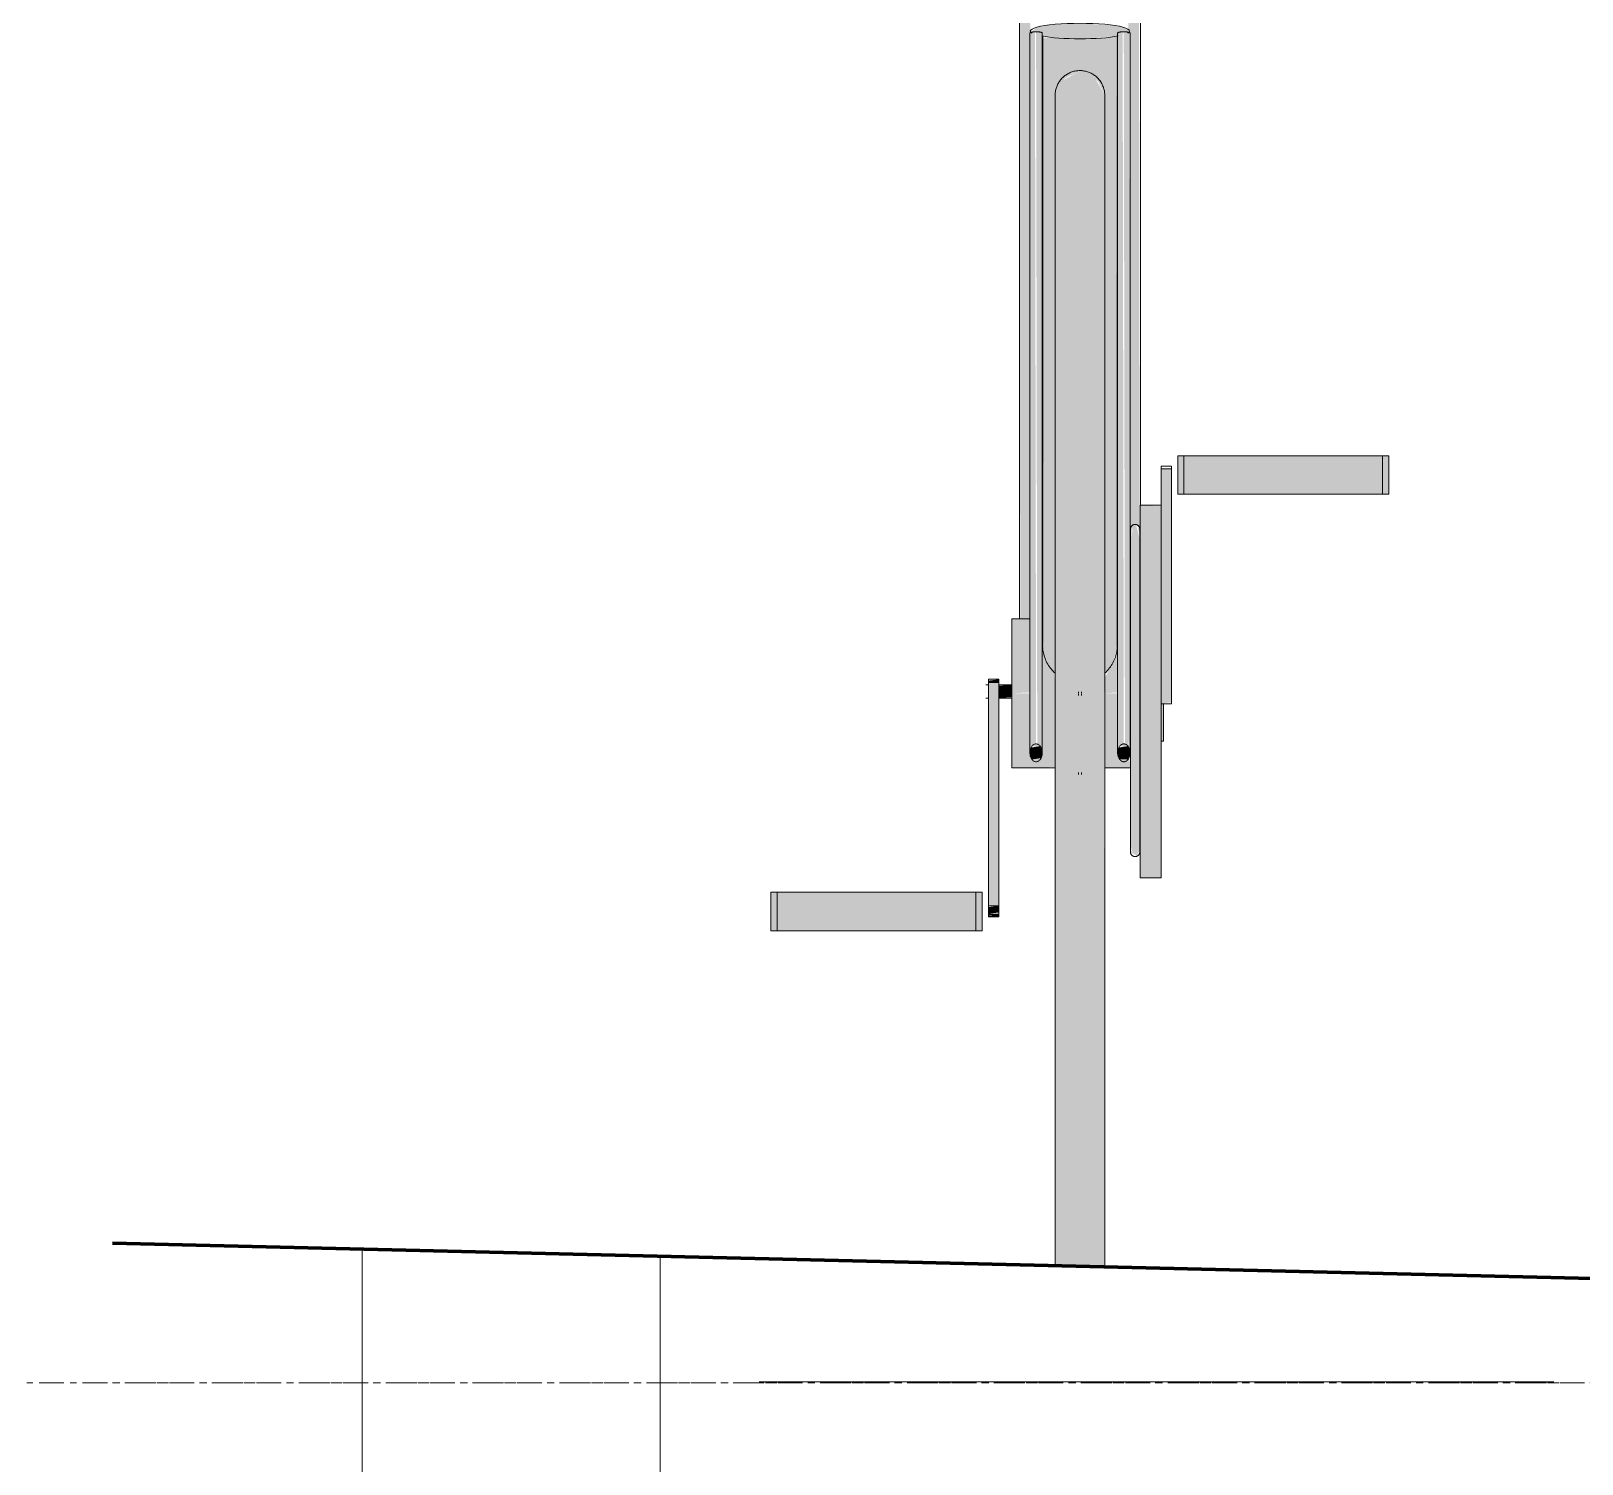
# Model space of a CAD drawing. Header units: inches. Extents: x -1056 to 52, y -89 to 303.
# Drawn here: x -992.89 to -961.66, y -1.64 to 27.21 of the extents above; entities that cross this region are included whole.
import ezdxf

# ---------------------------------------------------------------- set-up
doc = ezdxf.new("R2010")
doc.units = ezdxf.units.IN
doc.header["$MEASUREMENT"] = 0
doc.linetypes.add('Aligning Line 1_8_', pattern=[0.25, 0.125, -0.125])
doc.linetypes.add('Grid Line 1_2_', pattern=[0.875, 0.5, -0.125, 0.125, -0.125])
for name, color, linetype, lineweight in [('A-FLOR-LEVL-1', 51, 'Grid Line 1_2_', 9), ('C-TOPO', 7, 'Continuous', 9), ('C-TOPO-1', 7, 'Continuous', 80), ('G-ANNO-SYMB', 111, 'Aligning Line 1_8_', 9), ('Q-SPCQ', 91, 'Continuous', 9)]:
    doc.layers.add(name, color=color, linetype=linetype, lineweight=lineweight)

# ---------------------------------------------------------------- blocks, each defined once
blk = doc.blocks.new('Bicycle_4878 - Bicycle_4878-776584-Elevation - East')
at = {"layer": 'Q-SPCQ'}
for points in [[(-972.798, 15.378), (-972.775, 15.379), (-972.775, 18.421), (-972.74, 27.19), (-972.767, 27.212), (-972.772, 33.086), (-972.893, 33.075), (-972.986, 33.116), (-972.969, 15.378), (-972.826, 15.378)], [(-970.759, 15.378), (-970.75, 15.378), (-970.724, 17.214), (-970.703, 17.216), (-970.636, 17.271), (-970.582, 17.215), (-970.568, 17.211), (-970.562, 16.235), (-970.585, 33.086), (-970.706, 33.075), (-970.767, 33.074), (-970.794, 27.196), (-970.767, 27.179), (-970.759, 27.172), (-970.759, 15.489)], [(-972.77, 12.729), (-972.748, 12.791), (-972.673, 12.856), (-972.65, 12.86), (-972.673, 27.198), (-972.775, 27.172), (-972.771, 12.791)], [(-971.767, 27.056), (-971.008, 27.112), (-970.983, 27.187), (-970.835, 27.196), (-970.767, 27.212), (-970.901, 27.291), (-971.06, 27.323), (-971.767, 27.369), (-972.267, 27.348), (-972.633, 27.291), (-972.743, 27.198), (-972.695, 27.197), (-972.539, 27.182), (-972.526, 27.172), (-972.525, 27.117), (-972.267, 27.077)], [(-972.53, 12.73), (-972.526, 14.605), (-972.539, 27.182), (-972.65, 27.199), (-972.627, 12.856), (-972.585, 12.833), (-972.551, 12.919), (-972.53, 12.73)], [(-971.004, 12.729), (-970.982, 12.791), (-970.907, 12.856), (-970.884, 12.86), (-970.907, 27.198), (-971.008, 27.172), (-971.005, 12.791)], [(-970.764, 12.729), (-970.76, 14.605), (-970.772, 27.182), (-970.884, 27.199), (-970.861, 12.856), (-970.818, 12.833), (-970.784, 12.919), (-970.767, 12.76)], [(-972.267, 14.294), (-972.258, 25.935), (-972.083, 26.245), (-972.024, 26.285), (-971.767, 26.409), (-971.407, 26.205), (-971.267, 25.916), (-971.267, 14.294), (-971.142, 14.447), (-971.049, 14.648), (-971.017, 14.939), (-971.04, 27.106), (-971.267, 27.077), (-972.112, 27.07), (-972.517, 27.077), (-972.494, 14.69), (-972.47, 14.579), (-972.341, 14.363)], [(-972.267, 13.916), (-971.267, 13.916), (-971.269, 25.92), (-971.451, 26.245), (-971.482, 26.271), (-971.767, 26.409), (-972.124, 26.21), (-972.267, 25.916), (-972.267, 14.029)], [(-969.672, 17.886), (-969.672, 18.662), (-969.799, 18.662), (-969.799, 17.886)], [(-965.672, 17.886), (-965.672, 18.662), (-969.672, 18.662), (-969.672, 17.886), (-969.159, 17.886)], [(-965.545, 17.886), (-965.545, 18.662), (-965.672, 18.662), (-965.672, 17.886)], [(-970.13, 14.08), (-969.925, 14.08), (-969.925, 18.401), (-970.13, 18.401), (-970.13, 14.409)], [(-970.13, 13.916), (-970.13, 17.645), (-970.555, 17.666), (-970.555, 13.916)], [(-973.609, 14.096), (-973.404, 14.096), (-973.404, 14.157), (-973.609, 14.134)], [(-973.404, 9.6), (-973.404, 14.096), (-973.609, 14.096), (-973.609, 9.6)], [(-970.13, 13.673), (-969.925, 13.696), (-969.925, 14.08), (-970.13, 14.08), (-970.13, 13.696)], [(-973.404, 13.916), (-973.142, 13.919), (-973.142, 14.048), (-973.404, 14.031), (-973.404, 13.95)], [(-973.404, 13.784), (-973.142, 13.802), (-973.142, 13.916), (-973.404, 13.916), (-973.404, 13.789)], [(-971.267, 2.333), (-971.284, 13.916), (-972.267, 13.916), (-972.267, 2.357), (-971.351, 2.335)], [(-970.13, 10.166), (-970.13, 13.916), (-970.555, 13.916), (-970.555, 10.166)], [(-970.085, 12.916), (-970.085, 13.673), (-970.13, 13.657), (-970.13, 12.916)], [(-972.735, 12.548), (-972.551, 12.572), (-972.526, 12.697), (-972.566, 12.813), (-972.75, 12.788), (-972.775, 12.664), (-972.75, 12.572)], [(-970.8, 12.548), (-970.759, 12.664), (-970.786, 12.791), (-970.8, 12.813), (-970.983, 12.788), (-971.008, 12.664), (-970.968, 12.548)], [(-977.862, 9.096), (-977.862, 9.872), (-977.989, 9.872), (-977.989, 9.096)], [(-973.862, 9.096), (-973.862, 9.872), (-977.862, 9.872), (-977.862, 9.096), (-976.522, 9.096)], [(-973.862, 9.096), (-973.735, 9.096), (-973.735, 9.872), (-973.862, 9.872)], [(-973.609, 9.442), (-973.404, 9.465), (-973.404, 9.6), (-973.609, 9.575), (-973.609, 9.465)], [(-973.404, 9.411), (-973.404, 9.442), (-973.609, 9.442), (-973.609, 9.411)], [(-973.404, 9.392), (-973.404, 9.411), (-973.609, 9.392)]]:
    blk.add_hatch(color=256, dxfattribs=at).paths.add_polyline_path(points, flags=0)
h = blk.add_hatch(color=256, dxfattribs=at)
h.paths.add_polyline_path([(-970.708, 17.211), (-970.744, 17.211), (-970.724, 17.151)], flags=0)
h.paths.add_polyline_path([(-970.701, 10.656), (-970.75, 10.754), (-970.737, 10.647)], flags=0)
h.paths.add_polyline_path([(-970.625, 10.61), (-970.564, 10.709), (-970.562, 10.772), (-970.562, 10.814), (-970.562, 16.98), (-970.64, 17.277), (-970.708, 17.211), (-970.75, 16.685), (-970.75, 10.814), (-970.701, 10.656)], flags=0)
h.paths.add_polyline_path([(-970.562, 17.052), (-970.568, 17.217), (-970.6, 17.193), (-970.577, 17.11)], flags=0)
h = blk.add_hatch(color=256, dxfattribs=at)
h.paths.add_polyline_path([(-972.525, 13.878), (-972.267, 13.878), (-972.285, 14.311), (-972.341, 14.363), (-972.479, 14.619), (-972.517, 14.916), (-972.526, 13.878)], flags=0)
h.paths.add_polyline_path([(-971.267, 13.878), (-971.009, 13.897), (-971.027, 14.755), (-971.064, 14.579), (-971.267, 14.184), (-971.267, 13.897)], flags=0)
h.paths.add_polyline_path([(-973.142, 13.878), (-972.775, 13.897), (-972.775, 15.378), (-973.142, 15.378), (-973.142, 14.076)], flags=0)
h.paths.add_polyline_path([(-970.562, 13.878), (-970.555, 13.904), (-970.562, 13.901)], flags=0)
h.paths.add_polyline_path([(-970.759, 13.878), (-970.75, 13.878), (-970.759, 13.916)], flags=0)
h = blk.add_hatch(color=256, dxfattribs=at)
h.paths.add_polyline_path([(-970.764, 12.729), (-970.799, 12.946), (-970.839, 12.847), (-970.907, 12.856), (-970.95, 12.813), (-970.784, 12.788), (-970.772, 12.76)], flags=0)
h.paths.add_polyline_path([(-971.004, 12.729), (-970.996, 12.817), (-971.003, 12.76)], flags=0)
h.paths.add_polyline_path([(-971, 12.378), (-970.75, 12.38), (-970.775, 12.594), (-970.8, 12.548), (-970.983, 12.572), (-971.008, 12.697), (-971.006, 12.887), (-971.009, 13.878), (-971.267, 13.878), (-971.267, 12.378)], flags=0)
h.paths.add_polyline_path([(-973.142, 12.378), (-972.267, 12.394), (-972.267, 13.878), (-972.526, 13.878), (-972.551, 12.572), (-972.566, 12.548), (-972.75, 12.572), (-972.775, 12.697), (-972.772, 12.817), (-972.775, 13.878), (-973.142, 13.878), (-973.142, 12.429)], flags=0)
h.paths.add_polyline_path([(-970.562, 12.378), (-970.555, 12.38), (-970.562, 12.38)], flags=0)
h.paths.add_polyline_path([(-972.77, 12.73), (-972.762, 12.817), (-972.77, 12.759)], flags=0)
h.paths.add_polyline_path([(-972.53, 12.73), (-972.559, 12.984), (-972.605, 12.847), (-972.673, 12.856), (-972.716, 12.813), (-972.551, 12.788), (-972.538, 12.76)], flags=0)
for p, q in [((-972.986, 33.116), (-972.986, 15.378)), ((-970.549, 17.666), (-970.549, 33.116)), ((-972.517, 27.116), (-972.517, 14.801)), ((-971.017, 14.801), (-971.017, 27.11)), ((-969.925, 18.452), (-970.13, 18.452)), ((-970.13, 18.401), (-970.13, 18.452)), ((-970.13, 18.452), (-970.13, 18.44)), ((-969.925, 18.44), (-969.925, 18.452)), ((-969.925, 18.452), (-969.925, 18.401)), ((-969.799, 18.662), (-969.672, 18.662)), ((-969.799, 17.886), (-969.799, 18.662)), ((-969.672, 18.662), (-965.672, 18.662)), ((-969.672, 17.886), (-969.672, 18.662)), ((-965.672, 18.662), (-965.545, 18.662)), ((-965.672, 17.886), (-965.672, 18.662)), ((-965.545, 17.886), (-965.545, 18.662)), ((-970.13, 17.645), (-970.13, 18.401)), ((-969.925, 18.401), (-970.13, 18.401)), ((-969.925, 18.401), (-969.925, 14.08)), ((-969.672, 17.886), (-969.799, 17.886)), ((-965.672, 17.886), (-969.672, 17.886)), ((-965.545, 17.886), (-965.672, 17.886)), ((-970.13, 17.666), (-970.555, 17.666)), ((-970.555, 13.916), (-970.555, 17.666)), ((-970.13, 17.645), (-970.13, 13.916)), ((-970.75, 17.185), (-970.75, 16.984)), ((-970.562, 16.967), (-970.562, 17.185)), ((-972.775, 15.378), (-973.142, 15.378)), ((-973.142, 13.878), (-973.142, 15.378)), ((-973.404, 14.164), (-973.609, 14.164)), ((-973.609, 14.096), (-973.609, 14.164)), ((-973.609, 9.6), (-973.609, 14.096)), ((-973.404, 14.096), (-973.609, 14.096)), ((-973.404, 14.164), (-973.404, 14.096)), ((-973.404, 14.096), (-973.404, 9.6)), ((-969.925, 14.08), (-969.925, 13.665)), ((-973.609, 14.048), (-973.661, 14.048)), ((-973.661, 13.916), (-973.661, 13.916)), ((-973.661, 13.916), (-973.661, 13.916)), ((-973.661, 13.784), (-973.609, 13.784)), ((-973.142, 14.048), (-973.404, 14.048)), ((-973.404, 13.784), (-973.142, 13.784)), ((-973.142, 12.378), (-973.142, 13.878)), ((-971.799, 13.91), (-971.799, 13.881)), ((-971.799, 13.867), (-971.799, 13.838)), ((-971.735, 13.881), (-971.735, 13.91)), ((-971.735, 13.838), (-971.735, 13.867)), ((-970.555, 10.166), (-970.555, 13.916)), ((-970.13, 13.916), (-970.13, 10.166)), ((-969.918, 14.048), (-969.925, 14.048)), ((-969.925, 13.784), (-969.918, 13.784)), ((-969.918, 13.916), (-969.918, 13.916)), ((-969.918, 13.916), (-969.918, 13.916)), ((-970.13, 13.665), (-969.925, 13.665)), ((-970.085, 13.657), (-970.085, 12.916)), ((-969.925, 13.665), (-969.925, 13.673)), ((-970.13, 12.916), (-970.085, 12.916)), ((-973.142, 12.378), (-972.261, 12.378)), ((-971.799, 12.284), (-971.799, 12.244)), ((-971.735, 12.244), (-971.735, 12.284)), ((-971.273, 12.378), (-970.75, 12.378)), ((-970.75, 10.902), (-970.75, 10.694)), ((-970.562, 10.694), (-970.562, 10.878)), ((-970.555, 10.166), (-970.13, 10.166)), ((-977.989, 9.872), (-977.862, 9.872)), ((-977.989, 9.096), (-977.989, 9.872)), ((-977.862, 9.872), (-973.862, 9.872)), ((-977.862, 9.096), (-977.862, 9.872)), ((-973.862, 9.872), (-973.735, 9.872)), ((-973.862, 9.096), (-973.862, 9.872)), ((-973.735, 9.096), (-973.735, 9.872)), ((-973.609, 9.442), (-973.609, 9.6)), ((-973.404, 9.6), (-973.609, 9.6)), ((-973.609, 9.411), (-973.609, 9.442)), ((-973.609, 9.392), (-973.609, 9.411)), ((-973.404, 9.411), (-973.609, 9.411)), ((-973.609, 9.395), (-973.609, 9.381)), ((-973.609, 9.381), (-973.609, 9.392)), ((-973.609, 9.381), (-973.404, 9.381)), ((-973.404, 9.6), (-973.404, 9.442)), ((-973.404, 9.442), (-973.404, 9.411)), ((-973.404, 9.411), (-973.404, 9.392)), ((-973.404, 9.381), (-973.404, 9.395)), ((-973.404, 9.392), (-973.404, 9.381)), ((-977.862, 9.096), (-977.989, 9.096)), ((-973.862, 9.096), (-977.862, 9.096)), ((-973.735, 9.096), (-973.862, 9.096))]:
    blk.add_line(p, q, dxfattribs=at)
at = {"layer": 'Q-SPCQ', "flags": 128}
for points in [[(-972.775, 27.169), (-972.775, 25.386), (-972.775, 23.714), (-972.775, 22.214), (-972.775, 22.152), (-972.775, 22.09), (-972.775, 22.028), (-972.775, 21.966), (-972.775, 21.904), (-972.775, 21.842), (-972.775, 20.443), (-972.775, 20.382), (-972.775, 20.32), (-972.775, 20.258), (-972.775, 20.197), (-972.775, 20.135), (-972.775, 20.074), (-972.775, 20.012), (-972.775, 18.861), (-972.775, 17.839), (-972.775, 17.779), (-972.775, 17.718), (-972.775, 17.657), (-972.775, 17.596), (-972.775, 16.699), (-972.775, 15.882), (-972.775, 15.822), (-972.775, 15.083), (-972.775, 15.024), (-972.775, 14.966), (-972.775, 14.305), (-972.775, 14.248), (-972.775, 14.191), (-972.775, 13.607), (-972.775, 13.091), (-972.775, 12.68)], [(-972.525, 27.169), (-972.525, 25.386), (-972.525, 23.714), (-972.525, 22.214), (-972.525, 22.152), (-972.525, 22.09), (-972.525, 22.028), (-972.525, 21.966), (-972.525, 21.904), (-972.525, 21.842), (-972.525, 20.443), (-972.525, 20.382), (-972.525, 20.32), (-972.525, 20.258), (-972.525, 20.197), (-972.525, 20.135), (-972.525, 20.074), (-972.525, 20.012), (-972.525, 18.861), (-972.525, 17.839), (-972.525, 17.779), (-972.525, 17.718), (-972.525, 17.657), (-972.525, 17.596), (-972.525, 16.699), (-972.525, 15.882), (-972.525, 15.822), (-972.525, 15.083), (-972.525, 15.024), (-972.525, 14.966), (-972.525, 14.305), (-972.525, 14.248), (-972.525, 14.191), (-972.525, 13.607), (-972.525, 13.091), (-972.525, 12.68)], [(-971.009, 27.169), (-971.009, 25.386), (-971.009, 23.714), (-971.009, 22.214), (-971.009, 22.152), (-971.009, 22.09), (-971.009, 22.028), (-971.009, 21.966), (-971.009, 21.904), (-971.009, 21.842), (-971.009, 20.443), (-971.009, 20.382), (-971.009, 20.32), (-971.009, 20.258), (-971.009, 20.197), (-971.009, 20.135), (-971.009, 20.074), (-971.009, 20.012), (-971.009, 18.861), (-971.009, 17.839), (-971.009, 17.779), (-971.009, 17.718), (-971.009, 17.657), (-971.009, 17.596), (-971.009, 16.699), (-971.009, 15.882), (-971.009, 15.822), (-971.009, 15.083), (-971.009, 15.024), (-971.009, 14.966), (-971.009, 14.305), (-971.009, 14.248), (-971.009, 14.191), (-971.009, 13.607), (-971.009, 13.091), (-971.009, 12.68)], [(-970.759, 27.169), (-970.759, 25.386), (-970.759, 23.714), (-970.759, 22.214), (-970.759, 22.152), (-970.759, 22.09), (-970.759, 22.028), (-970.759, 21.966), (-970.759, 21.904), (-970.759, 21.842), (-970.759, 20.443), (-970.759, 20.382), (-970.759, 20.32), (-970.759, 20.258), (-970.759, 20.197), (-970.759, 20.135), (-970.759, 20.074), (-970.759, 20.012), (-970.759, 18.861), (-970.759, 17.839), (-970.759, 17.779), (-970.759, 17.718), (-970.759, 17.657), (-970.759, 17.596), (-970.759, 16.699), (-970.759, 15.882), (-970.759, 15.822), (-970.759, 15.083), (-970.759, 15.024), (-970.759, 14.966), (-970.759, 14.305), (-970.759, 14.248), (-970.759, 14.191), (-970.759, 13.607), (-970.759, 13.091), (-970.759, 12.68)], [(-972.267, 25.916), (-972.267, 25.936), (-972.265, 25.956), (-972.263, 25.976), (-972.261, 25.996), (-972.257, 26.016), (-972.253, 26.035), (-972.248, 26.054), (-972.242, 26.074), (-972.235, 26.092), (-972.228, 26.111), (-972.219, 26.129), (-972.211, 26.147), (-972.201, 26.165), (-972.191, 26.182), (-972.18, 26.199), (-972.168, 26.215), (-972.156, 26.231), (-972.143, 26.246), (-972.129, 26.261), (-972.115, 26.275), (-972.101, 26.289), (-972.086, 26.302), (-972.07, 26.314), (-972.054, 26.326), (-972.037, 26.337), (-972.02, 26.347), (-972.003, 26.357), (-971.985, 26.366), (-971.967, 26.375), (-971.948, 26.382), (-971.929, 26.389), (-971.91, 26.395), (-971.891, 26.401), (-971.872, 26.405), (-971.852, 26.409), (-971.832, 26.412), (-971.812, 26.414), (-971.792, 26.416), (-971.772, 26.416), (-971.752, 26.416), (-971.732, 26.415), (-971.713, 26.413), (-971.693, 26.411), (-971.673, 26.407), (-971.653, 26.403), (-971.634, 26.398), (-971.615, 26.393), (-971.596, 26.386), (-971.577, 26.379), (-971.559, 26.371), (-971.541, 26.362), (-971.523, 26.353), (-971.506, 26.343), (-971.489, 26.332), (-971.473, 26.32), (-971.457, 26.308), (-971.441, 26.296), (-971.427, 26.282), (-971.412, 26.268), (-971.398, 26.254), (-971.385, 26.239), (-971.373, 26.223), (-971.361, 26.207), (-971.349, 26.191), (-971.339, 26.174), (-971.329, 26.157), (-971.319, 26.139), (-971.311, 26.121), (-971.303, 26.102), (-971.296, 26.084), (-971.29, 26.065), (-971.284, 26.046), (-971.279, 26.026), (-971.275, 26.007), (-971.272, 25.987), (-971.27, 25.967), (-971.268, 25.947), (-971.267, 25.927), (-971.267, 25.916)], [(-972.267, 13.916), (-972.267, 14.396), (-972.267, 14.875), (-972.267, 15.353), (-972.267, 15.828), (-972.267, 16.3), (-972.267, 16.769), (-972.267, 17.232), (-972.267, 17.691), (-972.267, 18.144), (-972.267, 18.589), (-972.267, 19.028), (-972.267, 19.458), (-972.267, 19.879), (-972.267, 20.29), (-972.267, 20.692), (-972.267, 21.083), (-972.267, 21.462), (-972.267, 21.829), (-972.267, 22.183), (-972.267, 22.525), (-972.267, 22.852), (-972.267, 23.165), (-972.267, 23.463), (-972.267, 23.747), (-972.267, 24.014), (-972.267, 24.265), (-972.267, 24.5), (-972.267, 24.717), (-972.267, 24.918), (-972.267, 25.101), (-972.267, 25.266), (-972.267, 25.412), (-972.267, 25.541), (-972.267, 25.651), (-972.267, 25.742), (-972.267, 25.814), (-972.267, 25.867), (-972.267, 25.901), (-972.267, 25.916), (-972.267, 25.916)], [(-972.267, 25.916), (-972.267, 25.907), (-972.267, 25.878), (-972.267, 25.83), (-972.267, 25.763), (-972.267, 25.677), (-972.267, 25.572), (-972.267, 25.449), (-972.267, 25.307), (-972.267, 25.147), (-972.267, 24.969), (-972.267, 24.773), (-972.267, 24.56), (-972.267, 24.33), (-972.267, 24.083), (-972.267, 23.82), (-972.267, 23.541), (-972.267, 23.247), (-972.267, 22.938), (-972.267, 22.614), (-972.267, 22.277), (-972.267, 21.926), (-972.267, 21.562), (-972.267, 21.186), (-972.267, 20.798), (-972.267, 20.4), (-972.267, 19.991), (-972.267, 19.572), (-972.267, 19.144), (-972.267, 18.708), (-972.267, 18.265), (-972.267, 17.814), (-972.267, 17.357), (-972.267, 16.894), (-972.267, 16.427), (-972.267, 15.956), (-972.267, 15.481), (-972.267, 15.004), (-972.267, 14.526), (-972.267, 14.046), (-972.267, 13.916)], [(-971.267, 13.916), (-971.267, 14.396), (-971.267, 14.875), (-971.267, 15.353), (-971.267, 15.828), (-971.267, 16.3), (-971.267, 16.769), (-971.267, 17.232), (-971.267, 17.691), (-971.267, 18.144), (-971.267, 18.589), (-971.267, 19.028), (-971.267, 19.458), (-971.267, 19.879), (-971.267, 20.29), (-971.267, 20.692), (-971.267, 21.083), (-971.267, 21.462), (-971.267, 21.829), (-971.267, 22.183), (-971.267, 22.525), (-971.267, 22.852), (-971.267, 23.165), (-971.267, 23.463), (-971.267, 23.747), (-971.267, 24.014), (-971.267, 24.265), (-971.267, 24.5), (-971.267, 24.717), (-971.267, 24.918), (-971.267, 25.101), (-971.267, 25.266), (-971.267, 25.412), (-971.267, 25.541), (-971.267, 25.651), (-971.267, 25.742), (-971.267, 25.814), (-971.267, 25.867), (-971.267, 25.901), (-971.267, 25.916), (-971.267, 25.916)], [(-971.267, 25.916), (-971.267, 25.907), (-971.267, 25.878), (-971.267, 25.83), (-971.267, 25.763), (-971.267, 25.677), (-971.267, 25.572), (-971.267, 25.449), (-971.267, 25.307), (-971.267, 25.147), (-971.267, 24.969), (-971.267, 24.773), (-971.267, 24.56), (-971.267, 24.33), (-971.267, 24.083), (-971.267, 23.82), (-971.267, 23.541), (-971.267, 23.247), (-971.267, 22.938), (-971.267, 22.614), (-971.267, 22.277), (-971.267, 21.926), (-971.267, 21.562), (-971.267, 21.186), (-971.267, 20.798), (-971.267, 20.4), (-971.267, 19.991), (-971.267, 19.572), (-971.267, 19.144), (-971.267, 18.708), (-971.267, 18.265), (-971.267, 17.814), (-971.267, 17.357), (-971.267, 16.894), (-971.267, 16.427), (-971.267, 15.956), (-971.267, 15.481), (-971.267, 15.004), (-971.267, 14.526), (-971.267, 14.046), (-971.267, 13.916)], [(-970.75, 17.185), (-970.75, 17.189), (-970.749, 17.193), (-970.749, 17.196), (-970.749, 17.2), (-970.748, 17.204), (-970.747, 17.207), (-970.746, 17.211), (-970.745, 17.215), (-970.744, 17.218), (-970.742, 17.222), (-970.741, 17.225), (-970.739, 17.228), (-970.737, 17.232), (-970.735, 17.235), (-970.733, 17.238), (-970.731, 17.241), (-970.729, 17.244), (-970.727, 17.247), (-970.724, 17.25), (-970.721, 17.252), (-970.719, 17.255), (-970.716, 17.257), (-970.713, 17.26), (-970.71, 17.262), (-970.707, 17.264), (-970.704, 17.266), (-970.7, 17.268), (-970.697, 17.269), (-970.693, 17.271), (-970.69, 17.272), (-970.686, 17.274), (-970.683, 17.275), (-970.679, 17.276), (-970.676, 17.277), (-970.672, 17.277), (-970.668, 17.278), (-970.665, 17.278), (-970.661, 17.279), (-970.657, 17.279), (-970.653, 17.279), (-970.65, 17.279), (-970.646, 17.278), (-970.642, 17.278), (-970.638, 17.277), (-970.635, 17.276), (-970.631, 17.275), (-970.628, 17.274), (-970.624, 17.273), (-970.62, 17.272), (-970.617, 17.27), (-970.614, 17.269), (-970.61, 17.267), (-970.607, 17.265), (-970.604, 17.263), (-970.601, 17.261), (-970.598, 17.259), (-970.595, 17.256), (-970.592, 17.254), (-970.59, 17.251), (-970.587, 17.248), (-970.584, 17.246), (-970.582, 17.243), (-970.58, 17.24), (-970.578, 17.237), (-970.576, 17.233), (-970.574, 17.23), (-970.572, 17.227), (-970.571, 17.223), (-970.569, 17.22), (-970.568, 17.216), (-970.567, 17.213), (-970.565, 17.209), (-970.565, 17.206), (-970.564, 17.202), (-970.563, 17.198), (-970.563, 17.195), (-970.562, 17.191), (-970.562, 17.187), (-970.562, 17.185)], [(-970.75, 17.185), (-970.75, 17.182), (-970.75, 17.175), (-970.75, 17.162), (-970.75, 17.144), (-970.75, 17.12), (-970.75, 17.092), (-970.75, 17.059), (-970.75, 17.02), (-970.75, 16.977), (-970.75, 16.929), (-970.75, 16.876), (-970.75, 16.818), (-970.75, 16.756), (-970.75, 16.689), (-970.75, 16.617), (-970.75, 16.542), (-970.75, 16.462), (-970.75, 16.378), (-970.75, 16.291), (-970.75, 16.199), (-970.75, 16.104), (-970.75, 16.006), (-970.75, 15.904), (-970.75, 15.799), (-970.75, 15.691), (-970.75, 15.58), (-970.75, 15.467), (-970.75, 15.351), (-970.75, 15.233), (-970.75, 15.113), (-970.75, 14.991), (-970.75, 14.867), (-970.75, 14.742), (-970.75, 14.615), (-970.75, 14.487), (-970.75, 14.359), (-970.75, 14.23), (-970.75, 14.1), (-970.75, 13.97), (-970.75, 13.84), (-970.75, 13.71), (-970.75, 13.581), (-970.75, 13.452), (-970.75, 13.324), (-970.75, 13.197), (-970.75, 13.071), (-970.75, 12.946), (-970.75, 12.823), (-970.75, 12.702), (-970.75, 12.583), (-970.75, 12.466), (-970.75, 12.351), (-970.75, 12.239), (-970.75, 12.129), (-970.75, 12.022), (-970.75, 11.919), (-970.75, 11.819), (-970.75, 11.722), (-970.75, 11.628), (-970.75, 11.539), (-970.75, 11.453), (-970.75, 11.371), (-970.75, 11.293), (-970.75, 11.219), (-970.75, 11.15), (-970.75, 11.085), (-970.75, 11.025), (-970.75, 10.97), (-970.75, 10.919), (-970.75, 10.873), (-970.75, 10.832), (-970.75, 10.796), (-970.75, 10.765), (-970.75, 10.739), (-970.75, 10.718), (-970.75, 10.702), (-970.75, 10.691), (-970.75, 10.686), (-970.75, 10.685)], [(-970.562, 10.685), (-970.562, 10.688), (-970.562, 10.695), (-970.562, 10.708), (-970.562, 10.727), (-970.562, 10.75), (-970.562, 10.778), (-970.562, 10.812), (-970.562, 10.85), (-970.562, 10.893), (-970.562, 10.942), (-970.562, 10.995), (-970.562, 11.052), (-970.562, 11.115), (-970.562, 11.182), (-970.562, 11.253), (-970.562, 11.328), (-970.562, 11.408), (-970.562, 11.492), (-970.562, 11.579), (-970.562, 11.671), (-970.562, 11.766), (-970.562, 11.864), (-970.562, 11.966), (-970.562, 12.071), (-970.562, 12.179), (-970.562, 12.29), (-970.562, 12.403), (-970.562, 12.519), (-970.562, 12.637), (-970.562, 12.757), (-970.562, 12.88), (-970.562, 13.003), (-970.562, 13.129), (-970.562, 13.255), (-970.562, 13.383), (-970.562, 13.511), (-970.562, 13.64), (-970.562, 13.77), (-970.562, 13.9), (-970.562, 14.03), (-970.562, 14.16), (-970.562, 14.289), (-970.562, 14.418), (-970.562, 14.546), (-970.562, 14.673), (-970.562, 14.799), (-970.562, 14.924), (-970.562, 15.047), (-970.562, 15.168), (-970.562, 15.288), (-970.562, 15.405), (-970.562, 15.519), (-970.562, 15.632), (-970.562, 15.741), (-970.562, 15.848), (-970.562, 15.951), (-970.562, 16.052), (-970.562, 16.149), (-970.562, 16.242), (-970.562, 16.332), (-970.562, 16.417), (-970.562, 16.499), (-970.562, 16.577), (-970.562, 16.651), (-970.562, 16.72), (-970.562, 16.785), (-970.562, 16.845), (-970.562, 16.901), (-970.562, 16.951), (-970.562, 16.997), (-970.562, 17.038), (-970.562, 17.075), (-970.562, 17.106), (-970.562, 17.132), (-970.562, 17.153), (-970.562, 17.168), (-970.562, 17.179), (-970.562, 17.184), (-970.562, 17.185)], [(-972.267, 13.916), (-972.267, 13.436), (-972.267, 12.957), (-972.267, 12.48), (-972.267, 12.004), (-972.267, 11.532), (-972.267, 11.064), (-972.267, 10.6), (-972.267, 10.141), (-972.267, 9.689), (-972.267, 9.243), (-972.267, 8.805), (-972.267, 8.375), (-972.267, 7.954), (-972.267, 7.542), (-972.267, 7.141), (-972.267, 6.75), (-972.267, 6.371), (-972.267, 6.004), (-972.267, 5.649), (-972.267, 5.308), (-972.267, 4.981), (-972.267, 4.667), (-972.267, 4.369), (-972.267, 4.086), (-972.267, 3.819), (-972.267, 3.567), (-972.267, 3.333), (-972.267, 3.115), (-972.267, 2.915), (-972.267, 2.732), (-972.267, 2.567), (-972.267, 2.42), (-972.267, 2.357)], [(-972.267, 2.384), (-972.267, 2.525), (-972.267, 2.685), (-972.267, 2.863), (-972.267, 3.059), (-972.267, 3.272), (-972.267, 3.502), (-972.267, 3.749), (-972.267, 4.012), (-972.267, 4.291), (-972.267, 4.585), (-972.267, 4.895), (-972.267, 5.218), (-972.267, 5.556), (-972.267, 5.907), (-972.267, 6.27), (-972.267, 6.646), (-972.267, 7.034), (-972.267, 7.433), (-972.267, 7.842), (-972.267, 8.26), (-972.267, 8.688), (-972.267, 9.124), (-972.267, 9.568), (-972.267, 10.019), (-972.267, 10.476), (-972.267, 10.938), (-972.267, 11.405), (-972.267, 11.877), (-972.267, 12.351), (-972.267, 12.828), (-972.267, 13.307), (-972.267, 13.787), (-972.267, 13.916)], [(-971.267, 13.916), (-971.267, 13.436), (-971.267, 12.957), (-971.267, 12.48), (-971.267, 12.004), (-971.267, 11.532), (-971.267, 11.064), (-971.267, 10.6), (-971.267, 10.141), (-971.267, 9.689), (-971.267, 9.243), (-971.267, 8.805), (-971.267, 8.375), (-971.267, 7.954), (-971.267, 7.542), (-971.267, 7.141), (-971.267, 6.75), (-971.267, 6.371), (-971.267, 6.004), (-971.267, 5.649), (-971.267, 5.308), (-971.267, 4.981), (-971.267, 4.667), (-971.267, 4.369), (-971.267, 4.086), (-971.267, 3.819), (-971.267, 3.567), (-971.267, 3.333), (-971.267, 3.115), (-971.267, 2.915), (-971.267, 2.732), (-971.267, 2.567), (-971.267, 2.42), (-971.267, 2.333)], [(-971.267, 2.333), (-971.267, 2.384), (-971.267, 2.525), (-971.267, 2.685), (-971.267, 2.863), (-971.267, 3.059), (-971.267, 3.272), (-971.267, 3.502), (-971.267, 3.749), (-971.267, 4.012), (-971.267, 4.291), (-971.267, 4.585), (-971.267, 4.895), (-971.267, 5.218), (-971.267, 5.556), (-971.267, 5.907), (-971.267, 6.27), (-971.267, 6.646), (-971.267, 7.034), (-971.267, 7.433), (-971.267, 7.842), (-971.267, 8.26), (-971.267, 8.688), (-971.267, 9.124), (-971.267, 9.568), (-971.267, 10.019), (-971.267, 10.476), (-971.267, 10.938), (-971.267, 11.405), (-971.267, 11.877), (-971.267, 12.351), (-971.267, 12.828), (-971.267, 13.307), (-971.267, 13.787), (-971.267, 13.916)], [(-970.75, 10.685), (-970.75, 10.688), (-970.75, 10.694)], [(-970.562, 10.685), (-970.562, 10.681), (-970.563, 10.678), (-970.563, 10.674), (-970.563, 10.67), (-970.564, 10.666), (-970.565, 10.663), (-970.566, 10.659), (-970.567, 10.656), (-970.568, 10.652), (-970.57, 10.649), (-970.571, 10.645), (-970.573, 10.642), (-970.575, 10.639), (-970.577, 10.635), (-970.579, 10.632), (-970.581, 10.629), (-970.583, 10.626), (-970.586, 10.623), (-970.588, 10.621), (-970.591, 10.618), (-970.593, 10.615), (-970.596, 10.613), (-970.599, 10.611), (-970.602, 10.608), (-970.605, 10.606), (-970.609, 10.604), (-970.612, 10.602), (-970.615, 10.601), (-970.619, 10.599), (-970.622, 10.598), (-970.626, 10.596), (-970.629, 10.595), (-970.633, 10.594), (-970.636, 10.593), (-970.64, 10.593), (-970.644, 10.592), (-970.648, 10.592), (-970.651, 10.591), (-970.655, 10.591), (-970.659, 10.591), (-970.663, 10.592), (-970.666, 10.592), (-970.67, 10.592), (-970.674, 10.593), (-970.677, 10.594), (-970.681, 10.595), (-970.685, 10.596), (-970.688, 10.597), (-970.692, 10.598), (-970.695, 10.6), (-970.698, 10.601), (-970.702, 10.603), (-970.705, 10.605), (-970.708, 10.607), (-970.711, 10.609), (-970.714, 10.612), (-970.717, 10.614), (-970.72, 10.616), (-970.723, 10.619), (-970.725, 10.622), (-970.728, 10.625), (-970.73, 10.627), (-970.732, 10.63), (-970.734, 10.634), (-970.736, 10.637), (-970.738, 10.64), (-970.74, 10.643), (-970.742, 10.647), (-970.743, 10.65), (-970.744, 10.654), (-970.746, 10.657), (-970.747, 10.661), (-970.748, 10.664), (-970.748, 10.668), (-970.749, 10.672), (-970.749, 10.676), (-970.75, 10.679), (-970.75, 10.683), (-970.75, 10.685)], [(-970.562, 10.694), (-970.562, 10.687), (-970.562, 10.685)]]:
    blk.add_lwpolyline(points, dxfattribs=at)
at = {"layer": 'Q-SPCQ'}
for start_param, end_param in [(0, 3.141593), (3.141593, 3.403392), (6.021386, 6.283185), (3.832616, 5.592162)]:
    blk.add_ellipse((-971.767, 27.212), major_axis=(1, 0), ratio=0.156434, start_param=start_param, end_param=end_param, dxfattribs=at)
for points in [[(-972.775, 27.172), (-972.774, 27.174), (-972.771, 27.177), (-972.763, 27.182), (-972.751, 27.187), (-972.735, 27.191), (-972.716, 27.194), (-972.696, 27.197), (-972.673, 27.198), (-972.658, 27.199), (-972.65, 27.199)], [(-972.65, 27.199), (-972.643, 27.199), (-972.627, 27.198), (-972.605, 27.197), (-972.584, 27.194), (-972.566, 27.191), (-972.55, 27.187), (-972.538, 27.182), (-972.53, 27.177), (-972.527, 27.174), (-972.526, 27.172)], [(-971.008, 27.172), (-971.007, 27.174), (-971.005, 27.177), (-970.996, 27.182), (-970.984, 27.187), (-970.969, 27.191), (-970.95, 27.194), (-970.929, 27.197), (-970.907, 27.198), (-970.891, 27.199), (-970.884, 27.199)], [(-970.884, 27.199), (-970.876, 27.199), (-970.861, 27.198), (-970.838, 27.197), (-970.818, 27.194), (-970.799, 27.191), (-970.784, 27.187), (-970.771, 27.182), (-970.763, 27.177), (-970.76, 27.174), (-970.759, 27.172)], [(-972.65, 12.86), (-972.658, 12.86), (-972.673, 12.857), (-972.696, 12.848), (-972.716, 12.833), (-972.735, 12.814), (-972.751, 12.789), (-972.759, 12.77), (-972.762, 12.76)], [(-972.65, 12.501), (-972.643, 12.501), (-972.627, 12.503), (-972.605, 12.513), (-972.584, 12.527), (-972.566, 12.547), (-972.55, 12.572), (-972.538, 12.6), (-972.53, 12.631), (-972.525, 12.664), (-972.525, 12.697), (-972.53, 12.73), (-972.538, 12.761), (-972.55, 12.789), (-972.566, 12.814), (-972.584, 12.833), (-972.605, 12.848), (-972.627, 12.857), (-972.643, 12.86), (-972.65, 12.86)], [(-970.884, 12.86), (-970.891, 12.86), (-970.907, 12.857), (-970.929, 12.848), (-970.95, 12.833), (-970.969, 12.814), (-970.984, 12.789), (-970.996, 12.761), (-971.005, 12.73), (-971.009, 12.697), (-971.009, 12.664), (-971.005, 12.631), (-970.996, 12.6), (-970.984, 12.572), (-970.969, 12.547), (-970.95, 12.527), (-970.929, 12.513), (-970.907, 12.503), (-970.891, 12.501), (-970.884, 12.501)], [(-970.884, 12.501), (-970.876, 12.501), (-970.861, 12.503), (-970.838, 12.513), (-970.818, 12.527), (-970.799, 12.547), (-970.784, 12.572), (-970.771, 12.6), (-970.763, 12.631), (-970.759, 12.664), (-970.759, 12.697), (-970.763, 12.73), (-970.771, 12.761), (-970.784, 12.789), (-970.799, 12.814), (-970.818, 12.833), (-970.838, 12.848), (-970.861, 12.857), (-970.876, 12.86), (-970.884, 12.86)]]:
    blk.add_open_spline(points, degree=3, dxfattribs=at)
for points, knots in [([(-970.75, 17.185), (-970.75, 17.196), (-970.746, 17.218), (-970.729, 17.247), (-970.704, 17.268), (-970.673, 17.279), (-970.639, 17.279), (-970.603, 17.266), (-970.571, 17.234), (-970.562, 17.201), (-970.562, 17.185)], [0, 0, 0, 0, 0.111111, 0.222222, 0.333333, 0.444444, 0.555556, 0.666667, 0.833333, 1, 1, 1, 1]), ([(-972.274, 14.288), (-972.298, 14.312), (-972.379, 14.402), (-972.485, 14.579), (-972.515, 14.728), (-972.517, 14.801)], [0.7354135, 0.7354135, 0.7354135, 0.7354135, 0.7777778, 0.8888889, 1, 1, 1, 1]), ([(-971.017, 14.801), (-971.018, 14.765), (-971.027, 14.69), (-971.06, 14.579), (-971.116, 14.467), (-971.184, 14.37), (-971.236, 14.312), (-971.26, 14.288)], [0, 0, 0, 0, 0.0555556, 0.1111111, 0.1666667, 0.2222222, 0.2646562, 0.2646562, 0.2646562, 0.2646562]), ([(-972.762, 12.76), (-972.765, 12.75), (-972.771, 12.73), (-972.775, 12.697), (-972.775, 12.664), (-972.771, 12.631), (-972.763, 12.6), (-972.751, 12.572), (-972.735, 12.547), (-972.716, 12.527), (-972.696, 12.513), (-972.673, 12.503), (-972.658, 12.501), (-972.65, 12.501)], [-0.646935, -0.646935, -0.646935, -0.646935, -0.5882353, -0.5294118, -0.4705882, -0.4117647, -0.3529412, -0.2941176, -0.2352941, -0.1764706, -0.1176471, -0.0588235, 0, 0, 0, 0])]:
    blk.add_open_spline(points, degree=3, knots=knots, dxfattribs=at)

msp = doc.modelspace()

# ---------------------------------------------------------------- hatches: boundary and pattern name
at = {"layer": 'C-TOPO'}
h = msp.add_hatch(dxfattribs=at)
h.set_pattern_fill('FP_3', color=256, style=0, pattern_type=2)
h.set_pattern_definition([(0, (-562.239, 0), (16, 16), [16, -16]), (0, (-562.239, 6), (16, 16), [16, -16]), (0, (-562.239, 12), (16, 16), [16, -16]), (90, (-560.239, 14), (-16, 16), [16, -16]), (90, (-554.239, 14), (-16, 16), [16, -16]), (90, (-548.239, 14), (-16, 16), [16, -16])])
h.paths.add_polyline_path([(-138.287, -36.731), (-138.287, -20.092), (-329.654, -11.6), (-578.909, -0.667), (-860.587, -0.844), (-954.432, 1.929), (-991.249, 2.812), (-991.249, -36.731), (-166.569, -36.731)], flags=0)

# ---------------------------------------------------------------- linework, layer by layer
at = {"layer": 'A-FLOR-LEVL-1'}
msp.add_line((-1055.728, 0), (15.693, 0), dxfattribs=at)
at = {"layer": 'C-TOPO'}
msp.add_line((-953.17, 1.899), (-991.249, 2.812), dxfattribs=at)
at = {"layer": 'C-TOPO-1'}
msp.add_line((-953.17, 1.899), (-991.249, 2.812), dxfattribs=at)
at = {"layer": 'G-ANNO-SYMB'}
msp.add_line((-991.249, 0), (-48.758, 0), dxfattribs=at)

# ---------------------------------------------------------------- block references
at = {"layer": 'Q-SPCQ'}
msp.add_blockref('Bicycle_4878 - Bicycle_4878-776584-Elevation - East', (0, 0), dxfattribs=at)

doc.saveas('drawing.dxf')
